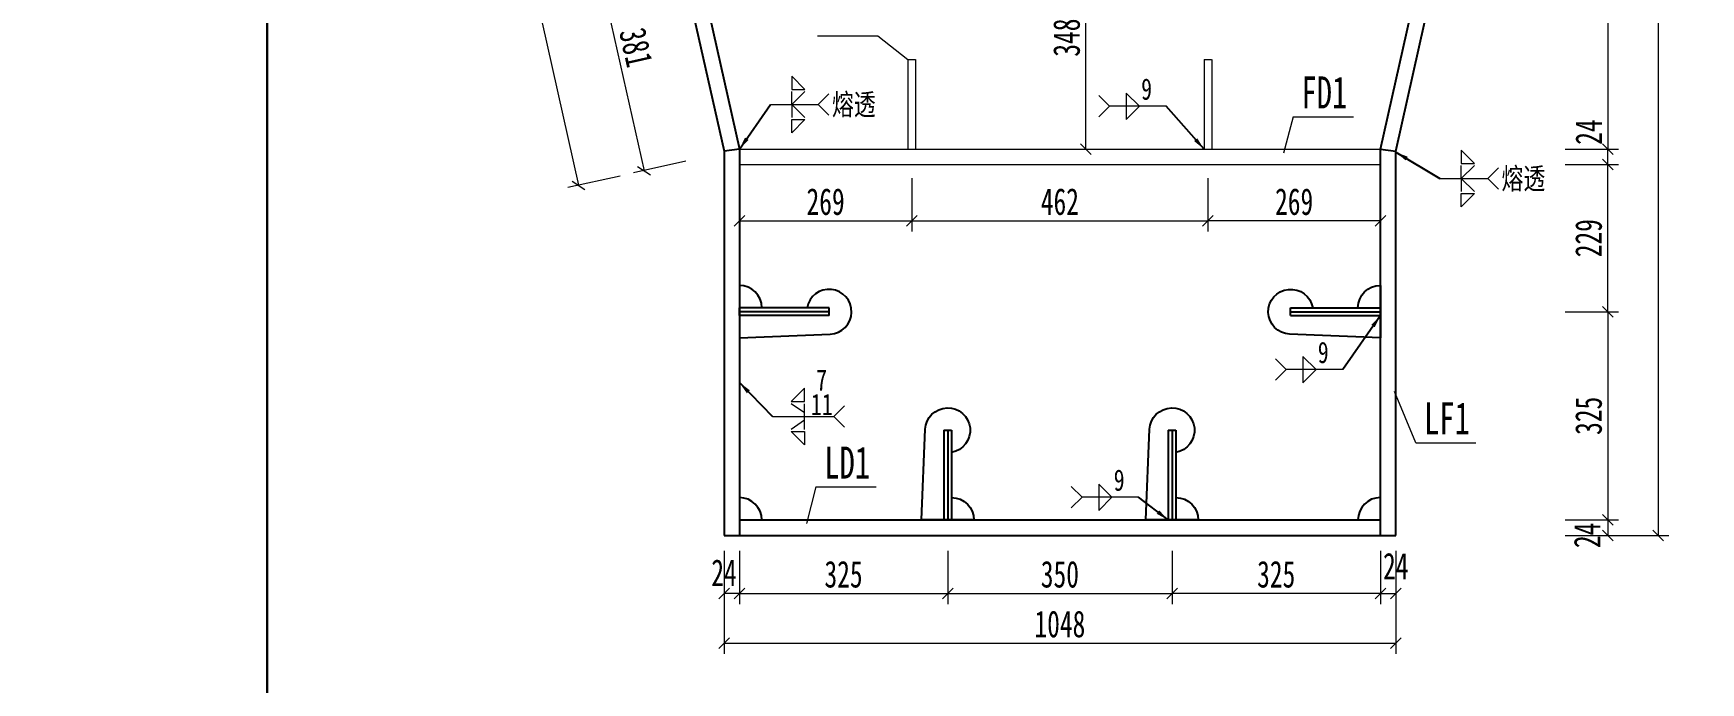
# Model space of a CAD drawing. Header units: millimetres. Extents: x -60009 to 63758, y -2164 to 95433.
# Drawn here: x 18818 to 21420, y 31816 to 32829 of the extents above; entities that cross this region are included whole.
import ezdxf
from ezdxf.enums import TextEntityAlignment as Align

# ---------------------------------------------------------------- set-up
doc = ezdxf.new("R2010")
doc.units = ezdxf.units.MM
doc.linetypes.add('DASHED', pattern=[0.75, 0.5, -0.25])
doc.layers.get('Defpoints').update_dxf_attribs({"color": 8})
for name, color, linetype, lineweight in [('Dim', 4, 'Continuous', 15), ('文字', 7, 'Continuous', 15), ('细实线', 4, 'Continuous', 15), ('虚线', 7, 'DASHED', 15), ('钢板粗线', 1, 'Continuous', 25)]:
    doc.layers.add(name, color=color, linetype=linetype, lineweight=lineweight)
doc.layers.add('Text', color=4, linetype='Continuous')
doc.styles.add('111', font='仿宋_GB2312.TTF', dxfattribs={"width": 0.7})
doc.styles.add('BM_Dim', font='仿宋_GB2312.TTF', dxfattribs={"width": 0.85})
doc.styles.add('SMEDI', font='仿宋_GB2312.TTF', dxfattribs={"width": 0.75})
doc.styles.get("Standard").update_dxf_attribs({"font": '仿宋_GB2312.TTF'})
doc.dimstyles.new('200', dxfattribs={"dimscale": 0, "dimtxt": 2.5, "dimasz": 1, "dimexe": 1, "dimexo": 1, "dimgap": 0.6, "dimtad": 1, "dimdec": 0, "dimdsep": 46, "dimtxsty": '111', "dimblk": 'OBLIQUE', "dimcen": 0, "dimclrd": 4, "dimclre": 4, "dimclrt": 4, "dimadec": 1, "dimazin": 2, "dimtfac": 1, "dimtdec": 0, "dimtix": 1, "dimtmove": 2, "dimatfit": 3, "dimfxl": 4, "dimfxlon": 1, "dimtolj": 1, "dimlwd": -1, "dimlwe": -1, "dimarcsym": 0})
doc.dimstyles.new('MSteel_1.0_1.0', dxfattribs={"dimtxt": 3, "dimasz": 1.2, "dimexe": 1, "dimexo": 1, "dimgap": 1, "dimtad": 3, "dimtoh": 1, "dimdec": 0, "dimzin": 0, "dimdsep": 46, "dimtxsty": 'Standard', "dimblk": 'ARCHTICK', "dimcen": 0.09, "dimclrd": 3, "dimclre": 3, "dimadec": 0, "dimazin": 0, "dimtfac": 1, "dimtdec": 4, "dimtofl": 0, "dimtmove": 0, "dimatfit": 3, "dimfxl": 1, "dimtolj": 1, "dimtzin": 0, "dimarcsym": 0})

# ---------------------------------------------------------------- blocks, each defined once
blk = doc.blocks.new('_Oblique')
at = {"color": 0, "linetype": 'ByBlock', "lineweight": -2}
blk.add_line((-0.5, -0.5), (0.5, 0.5), dxfattribs=at)
blk = doc.blocks.new('*D271')
at = {"layer": 'Defpoints', "color": 0, "transparency": 16777216}
for p in [(21100.9, 67033.4), (21986.2, 67032), (21984.6, 66032), (21099.3, 66017.4), (21099.2, 65919.6)]:
    blk.add_point(p, dxfattribs=at)
at = {"layer": '细实线', "color": 4, "transparency": 16777216}
for p, q in [((21099.2, 65986.3), (21099.1, 65903)), ((21984.6, 65984.9), (21984.4, 65901.5))]:
    blk.add_line(p, q, dxfattribs=at)
blk.add_arc((-34515894092.1, -21492456430780), 21492484212182.8, 89.907985640573, 89.907985642933, dxfattribs=at)
at = {"layer": '细实线', "color": 4, "transparency": 16777216, "xscale": 16.66666666666666, "yscale": 16.66666666666666, "zscale": 16.66666666666666}
for p, rotation in [((21099.1, 65919.6), 179.9079856429328), ((21984.4, 65918.2), 359.9079856405726)]:
    blk.add_blockref('_Oblique', p, dxfattribs=dict(at, rotation=rotation))
at = {"layer": '细实线', "color": 4, "transparency": 16777216, "insert": (21541.8, 65948.7), "char_height": 41.67, "attachment_point": 5, "rotation": 359.908, "style": '111'}
blk.add_mtext('885', dxfattribs=at)
blk = doc.blocks.new('*D273')
at = {"layer": 'Defpoints', "color": 0, "transparency": 16777216}
for p in [(21101.2, 67117), (21100.9, 67033.4), (21986.2, 67032), (21984.6, 66032), (21099.3, 66017.4)]:
    blk.add_point(p, dxfattribs=at)
at = {"layer": '细实线', "color": 4, "transparency": 16777216}
for p, q in [((21100.9, 67050.4), (21101.1, 67133.7)), ((21986.3, 67049), (21986.4, 67132.3))]:
    blk.add_line(p, q, dxfattribs=at)
blk.add_arc((-34515894092.1, -21492456430780), 21492484213380.2, 89.907985640573, 89.907985642933, dxfattribs=at)
at = {"layer": '细实线', "color": 4, "transparency": 16777216, "xscale": 16.66666666666666, "yscale": 16.66666666666666, "zscale": 16.66666666666666}
for p, rotation in [((21101.1, 67117), 179.9079856429328), ((21986.4, 67115.6), 359.9079856405726)]:
    blk.add_blockref('_Oblique', p, dxfattribs=dict(at, rotation=rotation))
at = {"layer": '细实线', "color": 4, "transparency": 16777216, "insert": (21543.8, 67146.2), "char_height": 41.67, "attachment_point": 5, "rotation": 359.908, "style": '111'}
blk.add_mtext('885', dxfattribs=at)
blk = doc.blocks.new('*D1040')
at = {"layer": 'Defpoints', "color": 0}
for p in [(20418.3, 32996.5), (20460.3, 32996.5), (20418.3, 32648.1)]:
    blk.add_point(p, dxfattribs=at)
at = {"layer": '细实线', "color": 4}
for p, q in [((20435, 32996.5), (20477, 32996.5)), ((20460.3, 32648.1), (20460.3, 32996.5)), ((20435, 32648.1), (20477, 32648.1))]:
    blk.add_line(p, q, dxfattribs=at)
at = {"layer": '细实线', "color": 4, "xscale": 16.66666666666666, "yscale": 16.66666666666666, "zscale": 16.66666666666666}
for p, rotation in [((20460.3, 32996.5), 90), ((20460.3, 32648.1), 270)]:
    blk.add_blockref('_Oblique', p, dxfattribs=dict(at, rotation=rotation))
at = {"layer": '细实线', "color": 4, "insert": (20430.5, 32822.3), "char_height": 41.67, "attachment_point": 5, "rotation": 90, "style": '111'}
blk.add_mtext('\\A1;348', dxfattribs=at)
blk = doc.blocks.new('*D1046')
at = {"layer": 'Defpoints', "color": 0}
for p in [(21126.1, 33765), (20879.3, 32648.1), (21274.7, 32648.1)]:
    blk.add_point(p, dxfattribs=at)
at = {"layer": '细实线', "color": 4}
for p, q in [((21208, 33765), (21291.4, 33765)), ((21274.7, 33765), (21274.7, 32648.1)), ((21208, 32648.1), (21291.4, 32648.1))]:
    blk.add_line(p, q, dxfattribs=at)
at = {"layer": '细实线', "color": 4, "xscale": 16.66666666666666, "yscale": 16.66666666666666, "zscale": 16.66666666666666}
for p, rotation in [((21274.7, 33765), 90), ((21274.7, 32648.1), 270)]:
    blk.add_blockref('_Oblique', p, dxfattribs=dict(at, rotation=rotation))
at = {"layer": '细实线', "color": 4, "insert": (21245.3, 33206.5), "char_height": 41.67, "attachment_point": 5, "rotation": 90, "style": '111'}
blk.add_mtext('\\A1;1117', dxfattribs=at)
blk = doc.blocks.new('*D1048')
at = {"layer": 'Defpoints', "color": 0}
for p in [(20879.3, 32648.1), (21274.7, 32648.1), (20878.7, 32624.1)]:
    blk.add_point(p, dxfattribs=at)
at = {"layer": '细实线', "color": 4}
for p, q in [((21208, 32648.1), (21291.4, 32648.1)), ((21274.7, 32624.1), (21274.7, 32648.1)), ((21208, 32624.1), (21291.4, 32624.1))]:
    blk.add_line(p, q, dxfattribs=at)
at = {"layer": '细实线', "color": 4, "xscale": 16.66666666666666, "yscale": 16.66666666666666, "zscale": 16.66666666666666}
for p, rotation in [((21274.7, 32648.1), 90), ((21274.7, 32624.1), 270)]:
    blk.add_blockref('_Oblique', p, dxfattribs=dict(at, rotation=rotation))
at = {"layer": '细实线', "color": 4, "insert": (21244.9, 32674.9), "char_height": 41.67, "attachment_point": 5, "rotation": 90, "style": '111'}
blk.add_mtext('\\A1;24', dxfattribs=at)
blk = doc.blocks.new('*D1049')
at = {"layer": 'Defpoints', "color": 0}
for p in [(21126.6, 33789), (20875.5, 32045.7), (21353.1, 32045.7)]:
    blk.add_point(p, dxfattribs=at)
at = {"layer": '细实线', "color": 4}
for p, q in [((21286.5, 33789), (21369.8, 33789)), ((21353.1, 33789), (21353.1, 32045.7)), ((21286.5, 32045.7), (21369.8, 32045.7))]:
    blk.add_line(p, q, dxfattribs=at)
at = {"layer": '细实线', "color": 4, "xscale": 16.66666666666666, "yscale": 16.66666666666666, "zscale": 16.66666666666666}
for p, rotation in [((21353.1, 33789), 90), ((21353.1, 32045.7), 270)]:
    blk.add_blockref('_Oblique', p, dxfattribs=dict(at, rotation=rotation))
at = {"layer": '细实线', "color": 4, "insert": (21323.3, 32917.3), "char_height": 41.67, "attachment_point": 5, "rotation": 90, "style": '111'}
blk.add_mtext('\\A1;1743', dxfattribs=at)
blk = doc.blocks.new('全融透1')
at = {"layer": 'Dim'}
blk.add_line((0, 0), (4.48, 0), dxfattribs=at)
for points in [[(2, 2.65), (2, 1.41), (3.23, 1.41)], [(2, -2.65), (2, -1.41), (3.23, -1.41)]]:
    blk.add_lwpolyline(points, close=True, dxfattribs=at)
for points in [[(3.23, 1.21), (2, 0), (2, 1.21)], [(3.23, -1.21), (2, 0), (2, -1.21)], [(5.48, 1), (4.48, 0), (5.48, -1)]]:
    blk.add_lwpolyline(points, dxfattribs=at)
at = {"layer": 'Text', "style": 'SMEDI', "width": 0.75}
blk.add_text('熔透', height=2, dxfattribs=at).set_placement((5.77, 0), align=Align.MIDDLE_LEFT)
blk = doc.blocks.new('_ArchTick')
at = {"color": 0, "linetype": 'ByBlock', "const_width": 0.15}
blk.add_lwpolyline([(-0.5, -0.5), (0.5, 0.5)], dxfattribs=at)
blk = doc.blocks.new('角焊缝1')
at = {"layer": 'Dim'}
blk.add_line((-3101.17, 370.22), (-3106.48, 370.22), dxfattribs=at)
blk.add_lwpolyline([(-3107.48, 369.22), (-3106.48, 370.22), (-3107.48, 371.22)], dxfattribs=at)
blk.add_lwpolyline([(-3104.91, 371.45), (-3104.91, 368.99), (-3103.68, 370.22)], close=True, dxfattribs=at)
blk = doc.blocks.new('12-140加劲 有焊孔')
at = {"layer": '钢板粗线'}
for p, q in [((41, 0), (35, 141.5)), ((-41, 0), (41, 0))]:
    blk.add_line(p, q, dxfattribs=at)
for centre, start, end in [((0, 140), 2.441, 260.1291), ((-6, 0), 90, 180)]:
    blk.add_arc(centre, 35, start, end, dxfattribs=at)
blk = doc.blocks.new('12-140加劲 无焊孔')
at = {"layer": 'Defpoints'}
blk.add_line((0, -140), (0, 0), dxfattribs=at)
at = {"layer": '钢板粗线'}
for p, q in [((-6, 0), (6, 0)), ((-6, -140), (-6, 0)), ((6, -140), (6, 0)), ((-6, -140), (6, -140))]:
    blk.add_line(p, q, dxfattribs=at)
blk = doc.blocks.new('*D1083')
at = {"layer": 'Defpoints', "color": 0}
for p in [(19919.9, 32076.2), (20244.9, 32076.2), (20244.9, 31955)]:
    blk.add_point(p, dxfattribs=at)
at = {"layer": '细实线', "color": 4}
for p, q in [((19919.9, 32021.7), (19919.9, 31938.4)), ((20244.9, 32021.7), (20244.9, 31938.4)), ((19919.9, 31955), (20244.9, 31955))]:
    blk.add_line(p, q, dxfattribs=at)
at = {"layer": '细实线', "color": 4, "xscale": 16.66666666666666, "yscale": 16.66666666666666, "zscale": 16.66666666666666, "rotation": 180}
blk.add_blockref('_Oblique', (19919.9, 31955), dxfattribs=at)
at = {"layer": '细实线', "color": 4, "xscale": 16.66666666666666, "yscale": 16.66666666666666, "zscale": 16.66666666666666}
blk.add_blockref('_Oblique', (20244.9, 31955), dxfattribs=at)
at = {"layer": '细实线', "color": 4, "insert": (20082.4, 31984.8), "char_height": 41.67, "attachment_point": 5, "style": '111'}
blk.add_mtext('\\A1;325', dxfattribs=at)
blk = doc.blocks.new('*D1084')
at = {"layer": 'Defpoints', "color": 0}
for p in [(20244.9, 32076.2), (20594.9, 32076.2), (20594.9, 31955)]:
    blk.add_point(p, dxfattribs=at)
at = {"layer": '细实线', "color": 4}
for p, q in [((20244.9, 32021.7), (20244.9, 31938.4)), ((20594.9, 32021.7), (20594.9, 31938.4)), ((20244.9, 31955), (20594.9, 31955))]:
    blk.add_line(p, q, dxfattribs=at)
at = {"layer": '细实线', "color": 4, "xscale": 16.66666666666666, "yscale": 16.66666666666666, "zscale": 16.66666666666666, "rotation": 180}
blk.add_blockref('_Oblique', (20244.9, 31955), dxfattribs=at)
at = {"layer": '细实线', "color": 4, "xscale": 16.66666666666666, "yscale": 16.66666666666666, "zscale": 16.66666666666666}
blk.add_blockref('_Oblique', (20594.9, 31955), dxfattribs=at)
at = {"layer": '细实线', "color": 4, "insert": (20419.9, 31984.8), "char_height": 41.67, "attachment_point": 5, "style": '111'}
blk.add_mtext('\\A1;350', dxfattribs=at)
blk = doc.blocks.new('*D1085')
at = {"layer": 'Defpoints', "color": 0}
for p in [(20594.9, 32076.2), (20919.9, 32076.2), (20594.9, 31955)]:
    blk.add_point(p, dxfattribs=at)
at = {"layer": '细实线', "color": 4}
for p, q in [((20594.9, 32021.7), (20594.9, 31938.4)), ((20919.9, 32021.7), (20919.9, 31938.4)), ((20919.9, 31955), (20594.9, 31955))]:
    blk.add_line(p, q, dxfattribs=at)
at = {"layer": '细实线', "color": 4, "xscale": 16.66666666666666, "yscale": 16.66666666666666, "zscale": 16.66666666666666, "rotation": 180}
blk.add_blockref('_Oblique', (20594.9, 31955), dxfattribs=at)
at = {"layer": '细实线', "color": 4, "xscale": 16.66666666666666, "yscale": 16.66666666666666, "zscale": 16.66666666666666}
blk.add_blockref('_Oblique', (20919.9, 31955), dxfattribs=at)
at = {"layer": '细实线', "color": 4, "insert": (20757.4, 31984.8), "char_height": 41.67, "attachment_point": 5, "style": '111'}
blk.add_mtext('\\A1;325', dxfattribs=at)
blk = doc.blocks.new('*D1086')
at = {"layer": 'Defpoints', "color": 0}
for p in [(20943.9, 32092.2), (19895.9, 32057.9), (20943.9, 31877.4)]:
    blk.add_point(p, dxfattribs=at)
at = {"layer": '细实线', "color": 4}
for p, q in [((19895.9, 31944.1), (19895.9, 31860.7)), ((20943.9, 31944.1), (20943.9, 31860.7)), ((19895.9, 31877.4), (20943.9, 31877.4))]:
    blk.add_line(p, q, dxfattribs=at)
at = {"layer": '细实线', "color": 4, "xscale": 16.66666666666666, "yscale": 16.66666666666666, "zscale": 16.66666666666666, "rotation": 180}
blk.add_blockref('_Oblique', (19895.9, 31877.4), dxfattribs=at)
at = {"layer": '细实线', "color": 4, "xscale": 16.66666666666666, "yscale": 16.66666666666666, "zscale": 16.66666666666666}
blk.add_blockref('_Oblique', (20943.9, 31877.4), dxfattribs=at)
at = {"layer": '细实线', "color": 4, "insert": (20419.9, 31907.2), "char_height": 41.67, "attachment_point": 5, "style": '111'}
blk.add_mtext('\\A1;1048', dxfattribs=at)
blk = doc.blocks.new('*D1087')
at = {"layer": 'Defpoints', "color": 0}
for p in [(19895.9, 32076.2), (19919.9, 32076.2), (19895.9, 31955)]:
    blk.add_point(p, dxfattribs=at)
at = {"layer": '细实线', "color": 4}
for p, q in [((19895.9, 32021.7), (19895.9, 31938.4)), ((19919.9, 32021.7), (19919.9, 31938.4)), ((19919.9, 31955), (19895.9, 31955))]:
    blk.add_line(p, q, dxfattribs=at)
at = {"layer": '细实线', "color": 4, "xscale": 16.66666666666666, "yscale": 16.66666666666666, "zscale": 16.66666666666666, "rotation": 180}
blk.add_blockref('_Oblique', (19895.9, 31955), dxfattribs=at)
at = {"layer": '细实线', "color": 4, "xscale": 16.66666666666666, "yscale": 16.66666666666666, "zscale": 16.66666666666666}
blk.add_blockref('_Oblique', (19919.9, 31955), dxfattribs=at)
at = {"layer": '细实线', "color": 4, "insert": (19895.9, 31987.5), "char_height": 41.67, "attachment_point": 5, "style": '111'}
blk.add_mtext('\\A1;24', dxfattribs=at)
blk = doc.blocks.new('*D1088')
at = {"layer": 'Defpoints', "color": 0}
for p in [(20919.9, 32076.2), (20943.9, 32076.2), (20943.9, 31955)]:
    blk.add_point(p, dxfattribs=at)
at = {"layer": '细实线', "color": 4}
for p, q in [((20919.9, 32021.7), (20919.9, 31938.4)), ((20943.9, 32021.7), (20943.9, 31938.4)), ((20919.9, 31955), (20943.9, 31955))]:
    blk.add_line(p, q, dxfattribs=at)
at = {"layer": '细实线', "color": 4, "xscale": 16.66666666666666, "yscale": 16.66666666666666, "zscale": 16.66666666666666, "rotation": 180}
blk.add_blockref('_Oblique', (20919.9, 31955), dxfattribs=at)
at = {"layer": '细实线', "color": 4, "xscale": 16.66666666666666, "yscale": 16.66666666666666, "zscale": 16.66666666666666}
blk.add_blockref('_Oblique', (20943.9, 31955), dxfattribs=at)
at = {"layer": '细实线', "color": 4, "insert": (20943.9, 31997.7), "char_height": 41.67, "attachment_point": 5, "style": '111'}
blk.add_mtext('\\A1;24', dxfattribs=at)
blk = doc.blocks.new('*D1091')
at = {"layer": 'Defpoints', "color": 0}
for p in [(19836.8, 33019.7), (19919.9, 32648.1), (19771.1, 32614.7)]:
    blk.add_point(p, dxfattribs=at)
at = {"layer": '细实线', "color": 4}
for p, q in [((19753, 33000.9), (19671.7, 32982.7)), ((19687.9, 32986.4), (19771.1, 32614.7)), ((19836.2, 32629.3), (19754.8, 32611.1))]:
    blk.add_line(p, q, dxfattribs=at)
at = {"layer": '细实线', "color": 4, "xscale": 16.66666666666666, "yscale": 16.66666666666666, "zscale": 16.66666666666666}
for p, rotation in [((19687.9, 32986.4), 102.6159514310319), ((19771.1, 32614.7), 282.6159514310319)]:
    blk.add_blockref('_Oblique', p, dxfattribs=dict(at, rotation=rotation))
at = {"layer": '细实线', "color": 4, "insert": (19758.6, 32807.1), "char_height": 41.67, "attachment_point": 5, "rotation": 282.616, "style": '111'}
blk.add_mtext('\\A1;381', dxfattribs=at)
blk = doc.blocks.new('*D1092')
at = {"layer": 'Defpoints', "color": 0}
for p in [(19670.2, 33765), (19919.9, 32648.1), (19668.7, 32591.9)]:
    blk.add_point(p, dxfattribs=at)
at = {"layer": '细实线', "color": 4}
for p, q in [((19484.1, 33723.4), (19402.7, 33705.2)), ((19419, 33708.9), (19668.7, 32591.9)), ((19733.8, 32606.4), (19652.4, 32588.3))]:
    blk.add_line(p, q, dxfattribs=at)
at = {"layer": '细实线', "color": 4, "xscale": 16.66666666666666, "yscale": 16.66666666666666, "zscale": 16.66666666666666}
for p, rotation in [((19419, 33708.9), 102.6006035920366), ((19668.7, 32591.9), 282.6006035920366)]:
    blk.add_blockref('_Oblique', p, dxfattribs=dict(at, rotation=rotation))
at = {"layer": '细实线', "color": 4, "insert": (19572.5, 33156.8), "char_height": 41.67, "attachment_point": 5, "rotation": 282.6006, "style": '111'}
blk.add_mtext('\\A1;1145', dxfattribs=at)
blk = doc.blocks.new('*D1093')
at = {"layer": 'Defpoints', "color": 0}
for p in [(20836.9, 32394.7), (20836.9, 32069.7), (21274.7, 32069.7)]:
    blk.add_point(p, dxfattribs=at)
at = {"layer": '细实线', "color": 4}
for p, q in [((21208, 32394.7), (21291.4, 32394.7)), ((21274.7, 32394.7), (21274.7, 32069.7)), ((21208, 32069.7), (21291.4, 32069.7))]:
    blk.add_line(p, q, dxfattribs=at)
at = {"layer": '细实线', "color": 4, "xscale": 16.66666666666666, "yscale": 16.66666666666666, "zscale": 16.66666666666666}
for p, rotation in [((21274.7, 32394.7), 90), ((21274.7, 32069.7), 270)]:
    blk.add_blockref('_Oblique', p, dxfattribs=dict(at, rotation=rotation))
at = {"layer": '细实线', "color": 4, "insert": (21244.9, 32232.2), "char_height": 41.67, "attachment_point": 5, "rotation": 90, "style": '111'}
blk.add_mtext('\\A1;325', dxfattribs=at)
blk = doc.blocks.new('*D1094')
at = {"layer": 'Defpoints', "color": 0}
for p in [(20836.9, 32069.7), (20836.9, 32045.7), (21274.7, 32045.7)]:
    blk.add_point(p, dxfattribs=at)
at = {"layer": '细实线', "color": 4}
for p, q in [((21208, 32069.7), (21291.4, 32069.7)), ((21274.7, 32069.7), (21274.7, 32045.7)), ((21208, 32045.7), (21291.4, 32045.7))]:
    blk.add_line(p, q, dxfattribs=at)
at = {"layer": '细实线', "color": 4, "xscale": 16.66666666666666, "yscale": 16.66666666666666, "zscale": 16.66666666666666}
for p, rotation in [((21274.7, 32069.7), 90), ((21274.7, 32045.7), 270)]:
    blk.add_blockref('_Oblique', p, dxfattribs=dict(at, rotation=rotation))
at = {"layer": '细实线', "color": 4, "insert": (21242.5, 32045.7), "char_height": 41.67, "attachment_point": 5, "rotation": 90, "style": '111'}
blk.add_mtext('\\A1;24', dxfattribs=at)
blk = doc.blocks.new('*D1119')
at = {"layer": 'Defpoints', "color": 0}
for p in [(20836.9, 32624.1), (21274.7, 32624.1), (20836.9, 32394.7)]:
    blk.add_point(p, dxfattribs=at)
at = {"layer": '细实线', "color": 4}
for p, q in [((21208, 32624.1), (21291.4, 32624.1)), ((21274.7, 32394.7), (21274.7, 32624.1)), ((21208, 32394.7), (21291.4, 32394.7))]:
    blk.add_line(p, q, dxfattribs=at)
at = {"layer": '细实线', "color": 4, "xscale": 16.66666666666666, "yscale": 16.66666666666666, "zscale": 16.66666666666666}
for p, rotation in [((21274.7, 32624.1), 90), ((21274.7, 32394.7), 270)]:
    blk.add_blockref('_Oblique', p, dxfattribs=dict(at, rotation=rotation))
at = {"layer": '细实线', "color": 4, "insert": (21244.9, 32509.4), "char_height": 41.67, "attachment_point": 5, "rotation": 90, "style": '111'}
blk.add_mtext('\\A1;229', dxfattribs=at)
blk = doc.blocks.new('*D1120')
at = {"layer": 'Defpoints', "color": 0}
for p in [(20188.9, 32648.1), (20650.9, 32648.1), (20650.9, 32536.4)]:
    blk.add_point(p, dxfattribs=at)
at = {"layer": '细实线', "color": 4}
for p, q in [((20188.9, 32603.1), (20188.9, 32519.7)), ((20650.9, 32603.1), (20650.9, 32519.7)), ((20188.9, 32536.4), (20650.9, 32536.4))]:
    blk.add_line(p, q, dxfattribs=at)
at = {"layer": '细实线', "color": 4, "xscale": 16.66666666666666, "yscale": 16.66666666666666, "zscale": 16.66666666666666, "rotation": 180}
blk.add_blockref('_Oblique', (20188.9, 32536.4), dxfattribs=at)
at = {"layer": '细实线', "color": 4, "xscale": 16.66666666666666, "yscale": 16.66666666666666, "zscale": 16.66666666666666}
blk.add_blockref('_Oblique', (20650.9, 32536.4), dxfattribs=at)
at = {"layer": '细实线', "color": 4, "insert": (20419.9, 32566.2), "char_height": 41.67, "attachment_point": 5, "style": '111'}
blk.add_mtext('\\A1;462', dxfattribs=at)
blk = doc.blocks.new('*D1121')
at = {"layer": 'Defpoints', "color": 0}
for p in [(20188.9, 32648.1), (19919.9, 32624.1), (20188.9, 32536.4)]:
    blk.add_point(p, dxfattribs=at)
at = {"layer": '细实线', "color": 4}
for p, q in [((19919.9, 32603.1), (19919.9, 32519.7)), ((20188.9, 32603.1), (20188.9, 32519.7)), ((19919.9, 32536.4), (20188.9, 32536.4))]:
    blk.add_line(p, q, dxfattribs=at)
at = {"layer": '细实线', "color": 4, "xscale": 16.66666666666666, "yscale": 16.66666666666666, "zscale": 16.66666666666666, "rotation": 180}
blk.add_blockref('_Oblique', (19919.9, 32536.4), dxfattribs=at)
at = {"layer": '细实线', "color": 4, "xscale": 16.66666666666666, "yscale": 16.66666666666666, "zscale": 16.66666666666666}
blk.add_blockref('_Oblique', (20188.9, 32536.4), dxfattribs=at)
at = {"layer": '细实线', "color": 4, "insert": (20054.4, 32566.2), "char_height": 41.67, "attachment_point": 5, "style": '111'}
blk.add_mtext('\\A1;269', dxfattribs=at)
blk = doc.blocks.new('*D1122')
at = {"layer": 'Defpoints', "color": 0}
for p in [(20650.9, 32648.1), (20919.9, 32624.1), (20650.9, 32536.4)]:
    blk.add_point(p, dxfattribs=at)
at = {"layer": '细实线', "color": 4}
for p, q in [((20650.9, 32603.1), (20650.9, 32519.7)), ((20919.9, 32603.1), (20919.9, 32519.7)), ((20919.9, 32536.4), (20650.9, 32536.4))]:
    blk.add_line(p, q, dxfattribs=at)
at = {"layer": '细实线', "color": 4, "xscale": 16.66666666666666, "yscale": 16.66666666666666, "zscale": 16.66666666666666, "rotation": 180}
blk.add_blockref('_Oblique', (20650.9, 32536.4), dxfattribs=at)
at = {"layer": '细实线', "color": 4, "xscale": 16.66666666666666, "yscale": 16.66666666666666, "zscale": 16.66666666666666}
blk.add_blockref('_Oblique', (20919.9, 32536.4), dxfattribs=at)
at = {"layer": '细实线', "color": 4, "insert": (20785.4, 32566.2), "char_height": 41.67, "attachment_point": 5, "style": '111'}
blk.add_mtext('\\A1;269', dxfattribs=at)
blk = doc.blocks.new('半融透1')
at = {"layer": 'Dim'}
for p, q in [((0.03, 0), (5.74, 0)), ((2.98, 0.34), (1.75, 1.21)), ((2.98, -0.34), (1.75, -1.21))]:
    blk.add_line(p, q, dxfattribs=at)
for points in [[(1.75, 1.41), (2.98, 1.41), (2.98, 2.65)], [(1.75, -1.41), (2.98, -1.41), (2.98, -2.65)]]:
    blk.add_lwpolyline(points, close=True, dxfattribs=at)
for points in [[(2.98, -1.21), (2.98, 0), (2.98, 1.21)], [(6.74, -1), (5.74, 0), (6.74, 1)]]:
    blk.add_lwpolyline(points, dxfattribs=at)
at = {"layer": 'Text', "style": 'SMEDI', "width": 0.75}
blk.add_text('7', height=2, dxfattribs=at).set_placement((4.09, 3.42), align=Align.MIDDLE_LEFT)

msp = doc.modelspace()

# ---------------------------------------------------------------- linework, layer by layer
at = {"layer": 'Defpoints'}
for points in [[(12766.5, 34560.8), (19183.2, 34560.8), (19183.2, 30297.5), (12766.5, 30297.5)], [(19183.2, 34560.8), (25599.8, 34560.8), (25599.8, 30297.5), (19183.2, 30297.5)]]:
    msp.add_lwpolyline(points, close=True, dxfattribs=at)
at = {"layer": '细实线'}
for p, q in [((20041.6, 32825), (20135.7, 32825)), ((20135.7, 32825), (20182.9, 32788.1)), ((20783.8, 32698.7), (20768.9, 32641.9)), ((20783.8, 32698.7), (20877.8, 32698.7)), ((20975, 32190.3), (20942, 32270.4)), ((20975, 32190.3), (21069.1, 32190.3)), ((20039.2, 32121.2), (20024.4, 32064.4)), ((20039.2, 32121.2), (20133.3, 32121.2))]:
    msp.add_line(p, q, dxfattribs=at)
at = {"layer": '虚线', "ltscale": 2}
for p, q in [((20182.9, 32788.1), (20194.9, 32788.1)), ((20182.9, 32788.1), (20182.9, 32648.1)), ((20194.9, 32788.1), (20194.9, 32648.1)), ((20644.9, 32788.1), (20656.9, 32788.1)), ((20644.9, 32788.1), (20644.9, 32648.1)), ((20656.9, 32788.1), (20656.9, 32648.1)), ((19919.9, 32648.1), (20919.9, 32648.1)), ((20188.9, 32648.1), (20200.9, 32648.1)), ((20638.9, 32648.1), (20650.9, 32648.1)), ((19919.9, 32624.1), (20919.9, 32624.1))]:
    msp.add_line(p, q, dxfattribs=at)
at = {"layer": '钢板粗线'}
for p, q in [((19641.1, 33783.8), (19895.9, 32645.4)), ((19664.6, 33789), (19919.9, 32648.1)), ((20919.9, 32648.1), (21175.3, 33789)), ((20943.9, 32645.4), (21198.7, 33783.8)), ((19919.9, 32648.1), (19895.9, 32645.4)), ((19919.9, 32648.1), (19919.9, 32045.7)), ((20919.9, 32045.7), (20919.9, 32648.1)), ((20919.9, 32648.1), (20943.9, 32645.4)), ((19895.9, 32645.4), (19895.9, 32045.7)), ((20943.9, 32045.7), (20943.9, 32645.4)), ((19919.9, 32069.7), (20919.9, 32069.7)), ((19895.9, 32045.7), (20943.9, 32045.7))]:
    msp.add_line(p, q, dxfattribs=at)
for centre, start, end in [((19919.9, 32069.7), 0, 90), ((20919.9, 32069.7), 90, 180)]:
    msp.add_arc(centre, 35, start, end, dxfattribs=at)

# ---------------------------------------------------------------- block references
at = {"layer": '细实线', "xscale": 16.66666666666666, "yscale": 16.66666666666666, "zscale": 16.66666666666666}
for name, p in [('全融透1', (19968.2, 32718.1)), ('角焊缝1', (72271.9, 26544.9)), ('全融透1', (21012.8, 32602.5)), ('角焊缝1', (72547.5, 26134)), ('半融透1', (19971.6, 32231)), ('角焊缝1', (72229.1, 25934.8))]:
    msp.add_blockref(name, p, dxfattribs=at)
at = {"layer": '细实线'}
for name, rotation in [('12-140加劲 有焊孔', 270), ('12-140加劲 无焊孔', 90.00000000000001)]:
    msp.add_blockref(name, (19919.9, 32394.7), dxfattribs=dict(at, rotation=rotation))
at = {"layer": '细实线', "xscale": -1}
for name, p, rotation in [('12-140加劲 有焊孔', (20919.9, 32394.7), 89.99999999999984), ('12-140加劲 无焊孔', (20919.9, 32394.7), 270), ('12-140加劲 无焊孔', (20244.9, 32069.7), 180), ('12-140加劲 无焊孔', (20594.9, 32069.7), 180)]:
    msp.add_blockref(name, p, dxfattribs=dict(at, rotation=rotation))
for p in [(20244.9, 32069.7), (20594.9, 32069.7)]:
    msp.add_blockref('12-140加劲 有焊孔', p, dxfattribs=at)

# ---------------------------------------------------------------- texts
at = {"layer": 'Text', "style": 'SMEDI', "width": 0.75}
for s, height, p in [('9', 33.3, (20546.7, 32742.1)), ('9', 33.3, (20822.3, 32331.2)), ('11', 33.33, (20031.4, 32250)), ('9', 33.3, (20503.9, 32132))]:
    msp.add_text(s, height=height, dxfattribs=at).set_placement(p, align=Align.MIDDLE_LEFT)
at = {"layer": '文字', "style": 'BM_Dim', "width": 0.7}
for s, p in [('FD1', (20832.6, 32696.8)), ('LF1', (21023.8, 32188.4)), ('LD1', (20088.1, 32119.3))]:
    msp.add_text(s, height=50, dxfattribs=at).set_placement(p, align=Align.BOTTOM_CENTER)

# ---------------------------------------------------------------- dimensions: what is measured, and where the dimension line sits
at = {"layer": '细实线'}
for base, picture, middle in [((21101.2, 67117), '*D273', (21543.8, 67146.2)), ((21099.2, 65919.6), '*D271', (21541.8, 65948.7))]:
    dim = msp.add_angular_dim_2l(base=base, line1=((21099.3, 66017.4), (21100.9, 67033.4)), line2=((21986.2, 67032), (21984.6, 66032)), text='885', dimstyle='200', override={"dimscale": 16.666667, "dimtxsty": '111', "dimblk": 'Oblique'}, dxfattribs=at)
    dim.commit()
    dim.dimension.update_dxf_attribs({"geometry": picture, "text_midpoint": middle})
for base, p1, p2, angle, override, picture, middle in [((21353.1, 32045.7), (21126.6, 33789), (20875.5, 32045.7), 90, {"dimscale": 16.666667, "dimblk": 'Oblique'}, '*D1049', (21323.3, 32917.3)), ((21274.7, 32648.1), (21126.1, 33765), (20879.3, 32648.1), 90, {"dimscale": 16.666667, "dimblk": 'Oblique'}, '*D1046', (21245.3, 33206.5)), ((20460.3, 32996.5), (20418.3, 32648.1), (20418.3, 32996.5), 90, {"dimscale": 16.666667, "dimblk": 'Oblique'}, '*D1040', (20430.5, 32822.3)), ((20650.9, 32536.4), (20919.9, 32624.1), (20650.9, 32648.1), 180, {"dimscale": 16.666667, "dimblk": 'Oblique'}, '*D1122', (20785.4, 32566.2)), ((21274.7, 32624.1), (20836.9, 32394.7), (20836.9, 32624.1), 90, {"dimscale": 16.666667, "dimblk": 'Oblique'}, '*D1119', (21244.9, 32509.4)), ((21274.7, 32069.7), (20836.9, 32394.7), (20836.9, 32069.7), 90, {"dimscale": 16.666667, "dimblk": 'Oblique'}, '*D1093', (21244.9, 32232.2)), ((20594.9, 31955), (20919.9, 32076.2), (20594.9, 32076.2), 180, {"dimscale": 16.666667}, '*D1085', (20757.4, 31984.8))]:
    dim = msp.add_linear_dim(base=base, p1=p1, p2=p2, angle=angle, dimstyle='200', override=override, dxfattribs=at)
    dim.commit()
    dim.dimension.update_dxf_attribs({"geometry": picture, "text_midpoint": middle})
for p1, p2, distance, picture, middle in [((19670.2464, 33765.0279), (19919.9322, 32648.053), -257.4419, '*D1092', (19572.51, 33156.7856)), ((19836.8, 33019.7), (19919.9, 32648.1), -152.5, '*D1091', (19758.6, 32807.1))]:
    dim = msp.add_aligned_dim(p1=p1, p2=p2, distance=distance, dimstyle='200', override={"dimscale": 16.666667, "dimblk": 'Oblique'}, dxfattribs=at)
    dim.commit()
    dim.dimension.update_dxf_attribs({"geometry": picture, "text_midpoint": middle})
for base, p1, p2, angle, picture, middle in [((21274.7, 32648.1), (20878.7, 32624.1), (20879.3, 32648.1), 90, '*D1048', (21244.9, 32674.9)), ((21274.7, 32045.7), (20836.9, 32069.7), (20836.9, 32045.7), 90, '*D1094', (21242.5, 32045.7)), ((20943.9, 31955), (20919.9, 32076.2), (20943.9, 32076.2), 180, '*D1088', (20943.9, 31997.7))]:
    dim = msp.add_linear_dim(base=base, p1=p1, p2=p2, angle=angle, dimstyle='200', override={"dimscale": 16.666667, "dimblk": 'Oblique'}, dxfattribs=at)
    dim.commit()
    dim.dimension.update_dxf_attribs({"geometry": picture, "text_midpoint": middle, "dimtype": 160})
for base, p1, p2, override, picture, middle in [((20188.9, 32536.4), (19919.9, 32624.1), (20188.9, 32648.1), {"dimscale": 16.666667, "dimblk": 'Oblique'}, '*D1121', (20054.4, 32566.2)), ((20650.9, 32536.4), (20188.9, 32648.1), (20650.9, 32648.1), {"dimscale": 16.666667, "dimblk": 'Oblique'}, '*D1120', (20419.9, 32566.2)), ((20943.9, 31877.4), (19895.9, 32057.9), (20943.9, 32092.2), {"dimscale": 16.666667}, '*D1086', (20419.9, 31907.2)), ((20244.9, 31955), (19919.9, 32076.2), (20244.9, 32076.2), {"dimscale": 16.666667}, '*D1083', (20082.4, 31984.8)), ((20594.9, 31955), (20244.9, 32076.2), (20594.9, 32076.2), {"dimscale": 16.666667}, '*D1084', (20419.9, 31984.8))]:
    dim = msp.add_linear_dim(base=base, p1=p1, p2=p2, dimstyle='200', override=override, dxfattribs=at)
    dim.commit()
    dim.dimension.update_dxf_attribs({"geometry": picture, "text_midpoint": middle})
dim = msp.add_linear_dim(base=(19895.9, 31955), p1=(19919.9, 32076.2), p2=(19895.9, 32076.2), dimstyle='200', override={"dimscale": 16.666667, "dimblk": 'Oblique'}, dxfattribs=at)
dim.commit()
dim.dimension.update_dxf_attribs({"geometry": '*D1087', "text_midpoint": (19895.9, 31987.5), "dimtype": 160})

# ---------------------------------------------------------------- leaders
at = {"layer": 'Dim'}
for points in [[(19920, 32648.1), (19968.2, 32718.1)], [(20645, 32648.1), (20585.7, 32715.3)], [(20943.9, 32643.8), (21012.8, 32602.5)], [(20919.9, 32388.7), (20861.3, 32304.4)], [(19919.9, 32284.1), (19971.6, 32231)], [(20588.9, 32069.7), (20542.8, 32105.2)]]:
    msp.add_leader(points, dimstyle='MSteel_1.0_1.0', override={"dimscale": 16.666667, "dimclrd": 256}, dxfattribs=at)

doc.saveas('drawing.dxf')
